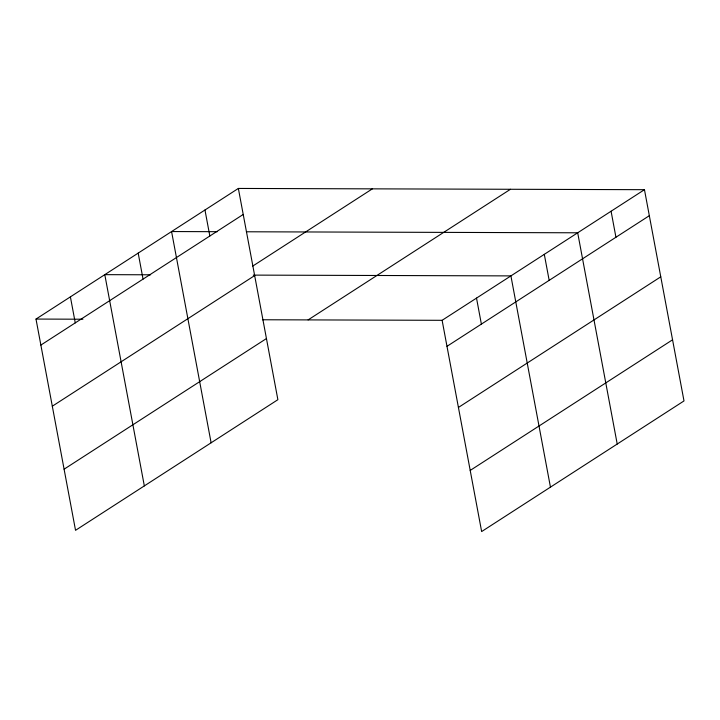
<?xml version="1.0" encoding="UTF-8"?>
<svg xmlns="http://www.w3.org/2000/svg" width="720" height="720" viewBox="0 0 720 720"><rect width="100%" height="100%" fill="white"/><g stroke="black" fill="none" stroke-linecap="round" stroke-linejoin="round"><path stroke-width="1.08" d="M238.356 188.442L277.884 399.69L75.537 530.316L36 319.068L238.356 188.442L644.463 189.684L684 400.932L481.644 531.558L442.116 320.31L644.463 189.684M40.869 345.078L243.225 214.452M252.729 266.085L372.366 188.856M52.308 406.206L254.664 275.58M64.098 469.188L266.445 338.562M308.097 319.905L510.453 189.279M446.985 346.32L649.332 215.694M458.424 407.448L660.771 276.822M470.205 470.43L672.561 339.804M217.368 231.687L171.576 231.552L211.113 442.791M246.402 231.777L577.692 232.794L617.22 444.042M150.588 274.797L104.796 274.653L144.333 485.901M253.296 275.112L510.912 275.895L550.449 487.143M36 319.068L82.908 319.212M262.44 319.761L442.116 320.31M611.082 211.239L615.942 237.249M544.302 254.349L549.171 280.359M476.514 298.107L481.383 324.117M204.966 209.997L209.835 236.007M138.186 253.098L143.055 279.117M70.398 296.865L75.267 322.875"/></g></svg>
